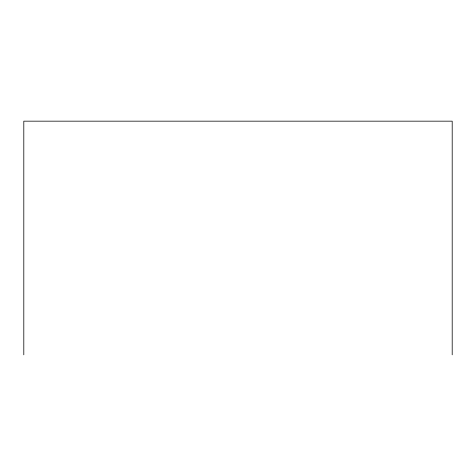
<?xml version="1.0" encoding="UTF-8"?>
<svg xmlns="http://www.w3.org/2000/svg" width="476" height="476" viewBox="0 0 476 476"><rect width="100%" height="100%" fill="white"/><g stroke="black" fill="none" stroke-linecap="round" stroke-linejoin="round"><path stroke-width="0.71" d="M452.2 354.834L452.2 121.166L23.8 121.166L23.8 354.834"/></g></svg>
